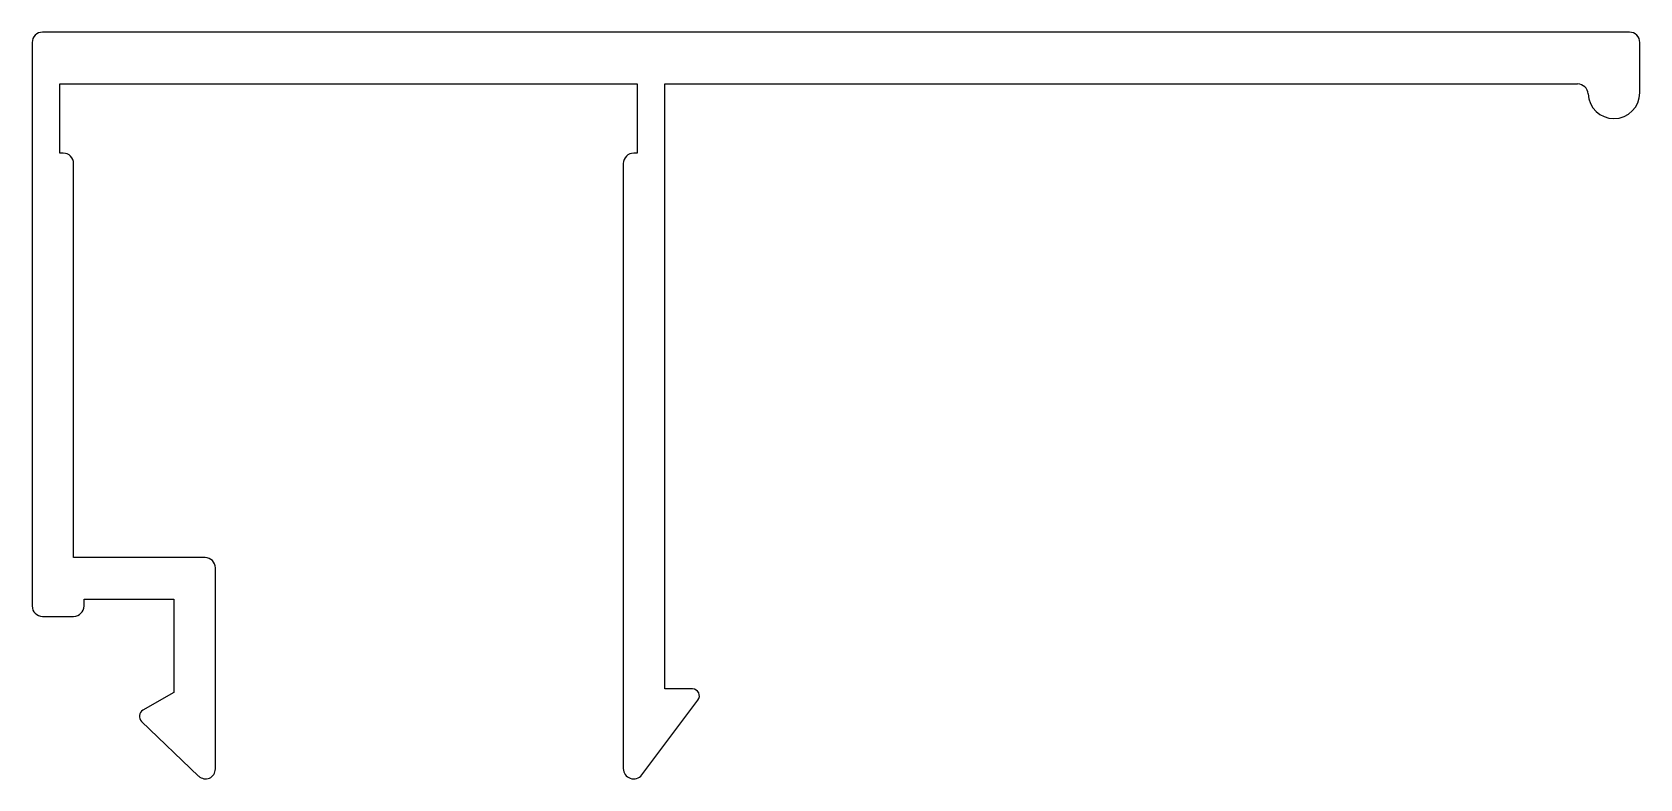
# Model space of a CAD drawing. Extents: x 2254.2 to 2300.7, y 1278.3 to 1299.9.
import ezdxf

# ---------------------------------------------------------------- set-up
doc = ezdxf.new("R2010")
doc.units = 0
doc.layers.get('0').update_dxf_attribs({"linetype": 'CONTINUOUS'})

msp = doc.modelspace()

# ---------------------------------------------------------------- linework, layer by layer
for p, q in [((2300.35, 1299.929), (2254.45, 1299.929)), ((2254.15, 1299.629), (2254.15, 1283.329)), ((2300.65, 1298.178), (2300.65, 1299.629)), ((2254.95, 1296.429), (2254.95, 1298.429)), ((2254.95, 1298.429), (2271.649, 1298.429)), ((2271.649, 1298.429), (2271.649, 1296.429)), ((2272.45, 1280.929), (2272.45, 1298.429)), ((2272.45, 1298.429), (2298.851, 1298.429)), ((2299.899, 1297.429), (2299.901, 1297.429)), ((2255.05, 1296.429), (2254.95, 1296.429)), ((2271.649, 1296.429), (2271.549, 1296.429)), ((2255.35, 1284.729), (2255.35, 1296.129)), ((2271.249, 1296.129), (2271.249, 1278.627)), ((2259.15, 1284.729), (2255.35, 1284.729)), ((2259.45, 1278.615), (2259.45, 1284.429)), ((2255.65, 1283.329), (2255.65, 1283.529)), ((2255.65, 1283.529), (2258.25, 1283.529)), ((2258.25, 1283.529), (2258.25, 1280.829)), ((2254.45, 1283.029), (2255.35, 1283.029)), ((2258.25, 1280.829), (2257.355, 1280.312)), ((2273.25, 1280.929), (2272.45, 1280.929)), ((2271.782, 1278.443), (2273.407, 1280.605)), ((2257.312, 1279.992), (2258.966, 1278.408))]:
    msp.add_line(p, q)
for centre, radius, start, end in [((2254.45, 1299.629), 0.3, 90, 180), ((2300.35, 1299.629), 0.3, 0, 90), ((2298.851, 1298.129), 0.3, 2.6773, 90), ((2299.899, 1298.178), 0.749, 182.6773, 270), ((2299.901, 1298.178), 0.749, 270, 0), ((2255.05, 1296.129), 0.3, 0, 90), ((2271.549, 1296.129), 0.3, 90, 180), ((2259.15, 1284.429), 0.3, 360, 90), ((2254.45, 1283.329), 0.3, 180, 270), ((2255.35, 1283.329), 0.3, 270, 0), ((2273.25, 1280.729), 0.2, 321.7681, 90), ((2257.45, 1280.136), 0.2, 118.3849, 226.2603), ((2259.164, 1278.615), 0.286, 226.2603, 0), ((2271.548, 1278.627), 0.299, 180, 321.7681)]:
    msp.add_arc(centre, radius, start, end)

doc.saveas('drawing.dxf')
